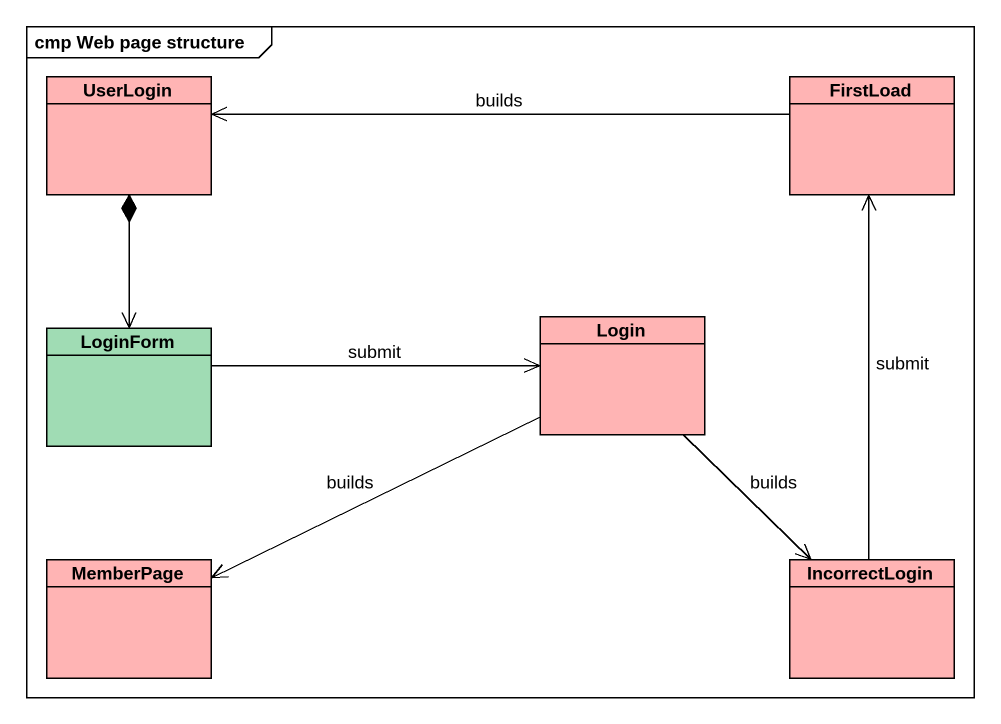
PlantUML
@startuml
mainframe cmp Web page structure
hide circle
hide empty members
class UserLogin #FFB4B4
class FirstLoad #FFB4B4
class LoginForm #A0DCB4
class Login #FFB4B4
class MemberPage #FFB4B4
class IncorrectLogin #FFB4B4
UserLogin *--> LoginForm
FirstLoad -left-> UserLogin : builds
LoginForm -right-> Login : submit
Login -left-> MemberPage : builds
Login --> IncorrectLogin : builds
IncorrectLogin -up-> FirstLoad : submit
@enduml
